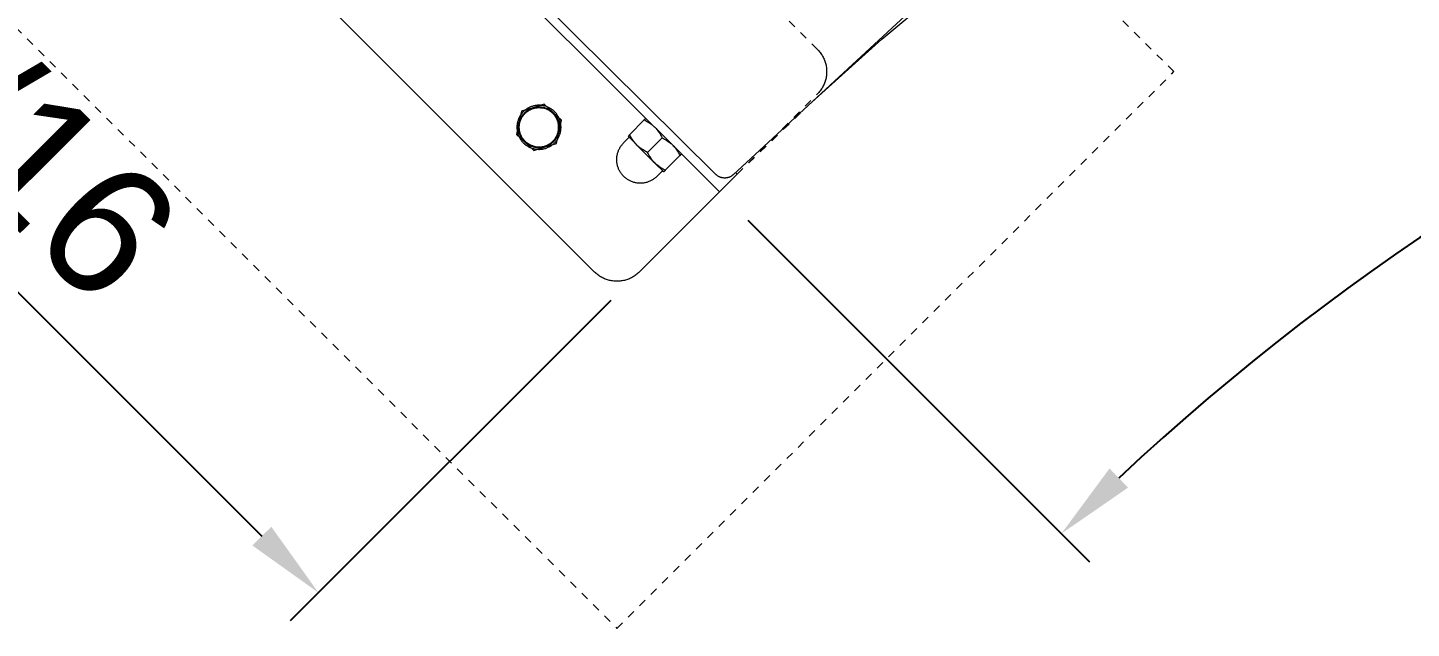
# Model space of a CAD drawing. Header units: inches. Extents: x -14 to 184, y -4 to 134.
# Drawn here: x -0.32 to 16.97, y 49.38 to 56.89 of the extents above; entities that cross this region are included whole.
import ezdxf

# ---------------------------------------------------------------- set-up
doc = ezdxf.new("R2010")
doc.units = ezdxf.units.IN
doc.linetypes.add('HIDDEN', pattern=[1.905, 1.27, -0.635])
for name, color, linetype, lineweight in [('ZANO_R', 7, 'Continuous', 0), ('ZANO_R_przerywana', 250, 'HIDDEN', 0), ('ZANO_W', 1, 'Continuous', 0)]:
    doc.layers.add(name, color=color, linetype=linetype, lineweight=lineweight)
doc.styles.get("Standard").update_dxf_attribs({"font": 'arial.ttf'})
doc.dimstyles.new('amerykanie', dxfattribs={"dimtxt": 50, "dimasz": 50, "dimexe": 0.5, "dimexo": 0.5, "dimgap": 1, "dimtad": 1, "dimdec": 0, "dimzin": 0, "dimlunit": 5, "dimtxsty": 'Standard', "dimcen": 0.09, "dimclrd": 1, "dimclre": 1, "dimclrt": 1, "dimazin": 0, "dimtfac": 1, "dimtdec": 0, "dimtmove": 0, "dimatfit": 3, "dimfxl": 1, "dimtzin": 0, "dimarcsym": 1})

# ---------------------------------------------------------------- blocks, each defined once
blk = doc.blocks.new('*D386')
at = {"layer": 'ZANO_W', "color": 1, "lineweight": -2}
for p, q in [((-5.559, 66.005), (-9.568, 61.996)), ((-8.507, 61.643), (2.606, 50.529)), ((6.968, 53.477), (2.96, 49.469))]:
    blk.add_line(p, q, dxfattribs=at)
at = {"layer": 'ZANO_W', "color": 1}
for points in [[(-8.389, 61.761), (-8.625, 61.525), (-9.214, 62.35)], [(2.488, 50.412), (2.724, 50.647), (3.313, 49.822)]]:
    blk.add_solid(points, dxfattribs=at)
at = {"layer": 'ZANO_W', "color": 1, "insert": (-2.003, 57.034), "char_height": 1.625, "attachment_point": 5, "rotation": 315}
blk.add_mtext('17 11/16', dxfattribs=at)
blk = doc.blocks.new('*D387')
at = {"layer": 'ZANO_W', "color": 1, "lineweight": -2}
for p, q in [((8.677, 54.479), (12.95, 50.207)), ((59.639, 54.479), (55.366, 50.207))]:
    blk.add_line(p, q, dxfattribs=at)
blk.add_arc((34.158, 28.998), 30.493, 46.8791, 133.1209, dxfattribs=at)
at = {"layer": 'ZANO_W', "color": 1}
for points in [[(13.199, 51.375), (13.431, 51.136), (12.597, 50.56)], [(54.885, 51.136), (55.117, 51.375), (55.72, 50.56)]]:
    blk.add_solid(points, dxfattribs=at)
at = {"layer": 'ZANO_W', "color": 1, "insert": (34.158, 60.831), "char_height": 1.625, "attachment_point": 5}
blk.add_mtext("90%%d0'", dxfattribs=at)

msp = doc.modelspace()

# ---------------------------------------------------------------- linework, layer by layer
at = {"layer": 'ZANO_R'}
for p, q in [((-4.09071, 67.31441), (8.27941, 55.05177)), ((8.04544, 55.11125), (-3.92527, 67.08196)), ((-5.20586, 65.80137), (6.76485, 53.83067)), ((10.35405, 56.74368), (11.29998, 57.54046)), ((8.49718, 55.04797), (10.64642, 57.03471)), ((9.43588, 55.91506), (10.35405, 56.74368)), ((9.54874, 56.61455), (9.55808, 56.60488)), ((9.55808, 56.60488), (9.56709, 56.5949)), ((9.56709, 56.5949), (9.57575, 56.58462)), ((9.57575, 56.58462), (9.58405, 56.57405)), ((9.58405, 56.57405), (9.59199, 56.5632)), ((9.59199, 56.5632), (9.59955, 56.55209)), ((9.59955, 56.55209), (9.60673, 56.54072)), ((9.60673, 56.54072), (9.61352, 56.52912)), ((9.61352, 56.52912), (9.61991, 56.51729)), ((5.99283, 55.88454), (5.85176, 55.84063)), ((5.89163, 55.85122), (5.88441, 55.84494)), ((5.89906, 55.85725), (5.89163, 55.85122)), ((5.9067, 55.86301), (5.89906, 55.85725)), ((5.91453, 55.8685), (5.9067, 55.86301)), ((5.92255, 55.87372), (5.91453, 55.8685)), ((5.91615, 55.84552), (5.92317, 55.85056)), ((5.93074, 55.87866), (5.92255, 55.87372)), ((5.92317, 55.85056), (5.93036, 55.85536)), ((5.93036, 55.85536), (5.93771, 55.85992)), ((5.9391, 55.88331), (5.93074, 55.87866)), ((5.93744, 55.84821), (5.94462, 55.85257)), ((5.93771, 55.85992), (5.9452, 55.86423)), ((5.94762, 55.88767), (5.9391, 55.88331)), ((5.94462, 55.85257), (5.95194, 55.85669)), ((5.9452, 55.86423), (5.95284, 55.86827)), ((5.95628, 55.89173), (5.94762, 55.88767)), ((5.95194, 55.85669), (5.9594, 55.86056)), ((5.95284, 55.86827), (5.96061, 55.87206)), ((5.96508, 55.89548), (5.95628, 55.89173)), ((5.9594, 55.86056), (5.96699, 55.86417)), ((5.96061, 55.87206), (5.9685, 55.87559)), ((5.974, 55.89893), (5.96508, 55.89548)), ((5.96699, 55.86417), (5.97469, 55.86751)), ((5.9685, 55.87559), (5.97651, 55.87884)), ((5.98304, 55.90207), (5.974, 55.89893)), ((5.97469, 55.86751), (5.98251, 55.8706)), ((5.97651, 55.87884), (5.98462, 55.88183)), ((5.98251, 55.8706), (5.99043, 55.87341)), ((5.99218, 55.90489), (5.98304, 55.90207)), ((5.98462, 55.88183), (5.99283, 55.88454)), ((5.99043, 55.87341), (5.99843, 55.87595)), ((6.00141, 55.9074), (5.99218, 55.90489)), ((6.1339, 55.92844), (5.99283, 55.88454)), ((5.99283, 55.88454), (6.00113, 55.88696)), ((5.99843, 55.87595), (6.00653, 55.87822)), ((6.00113, 55.88696), (6.0095, 55.88911)), ((6.01072, 55.90958), (6.00141, 55.9074)), ((6.00653, 55.87822), (6.01469, 55.88021)), ((6.0095, 55.88911), (6.01794, 55.89098)), ((6.02011, 55.91143), (6.01072, 55.90958)), ((6.01469, 55.88021), (6.02291, 55.88192)), ((6.01794, 55.89098), (6.02644, 55.89255)), ((6.02955, 55.91296), (6.02011, 55.91143)), ((6.02291, 55.88192), (6.03119, 55.88335)), ((6.02644, 55.89255), (6.03499, 55.89384)), ((6.03904, 55.91416), (6.02955, 55.91296)), ((6.03119, 55.88335), (6.03952, 55.8845)), ((6.03499, 55.89384), (6.04357, 55.89484)), ((6.04857, 55.91503), (6.03904, 55.91416)), ((6.03952, 55.8845), (6.04788, 55.88536)), ((6.04357, 55.89484), (6.05219, 55.89555)), ((6.04788, 55.88536), (6.05626, 55.88593)), ((6.05812, 55.91557), (6.04857, 55.91503)), ((6.05219, 55.89555), (6.06082, 55.89597)), ((6.05626, 55.88593), (6.06466, 55.88622)), ((6.06768, 55.91578), (6.05812, 55.91557)), ((6.06082, 55.89597), (6.06947, 55.8961)), ((6.06466, 55.88622), (6.07306, 55.88622)), ((6.07725, 55.91565), (6.06768, 55.91578)), ((6.06947, 55.8961), (6.07811, 55.89593)), ((6.07306, 55.88622), (6.08145, 55.88593)), ((6.08681, 55.9152), (6.07725, 55.91565)), ((6.07811, 55.89593), (6.08674, 55.89547)), ((6.08145, 55.88593), (6.08984, 55.88536)), ((6.08674, 55.89547), (6.09535, 55.89472)), ((6.09634, 55.91441), (6.08681, 55.9152)), ((6.08984, 55.88536), (6.0982, 55.8845)), ((6.09535, 55.89472), (6.10393, 55.89368)), ((6.10584, 55.91329), (6.09634, 55.91441)), ((6.0982, 55.8845), (6.10652, 55.88336)), ((6.10393, 55.89368), (6.11248, 55.89236)), ((6.1153, 55.91185), (6.10584, 55.91329)), ((6.10652, 55.88336), (6.1148, 55.88193)), ((6.11248, 55.89236), (6.12097, 55.89074)), ((6.1148, 55.88193), (6.12303, 55.88022)), ((6.1247, 55.91007), (6.1153, 55.91185)), ((6.12097, 55.89074), (6.1294, 55.88884)), ((6.13119, 55.87823), (6.12303, 55.88022)), ((6.13403, 55.90797), (6.1247, 55.91007)), ((6.1294, 55.88884), (6.13776, 55.88665)), ((6.13928, 55.87597), (6.13119, 55.87823)), ((6.24246, 55.82822), (6.1339, 55.92844)), ((6.14328, 55.90555), (6.13403, 55.90797)), ((6.13776, 55.88665), (6.14605, 55.88418)), ((6.14729, 55.87343), (6.13928, 55.87597)), ((6.15245, 55.90281), (6.14328, 55.90555)), ((6.14605, 55.88418), (6.15424, 55.88144)), ((6.15521, 55.87061), (6.14729, 55.87343)), ((6.16151, 55.89975), (6.15245, 55.90281)), ((6.15424, 55.88144), (6.16234, 55.87842)), ((6.16302, 55.86753), (6.15521, 55.87061)), ((6.17047, 55.89638), (6.16151, 55.89975)), ((6.16234, 55.87842), (6.17034, 55.87513)), ((6.17073, 55.86419), (6.16302, 55.86753)), ((6.17034, 55.87513), (6.17821, 55.87157)), ((6.1793, 55.8927), (6.17047, 55.89638)), ((6.17832, 55.86058), (6.17073, 55.86419)), ((6.17821, 55.87157), (6.18597, 55.86774)), ((6.18578, 55.85671), (6.17832, 55.86058)), ((6.18799, 55.88871), (6.1793, 55.8927)), ((6.1931, 55.8526), (6.18578, 55.85671)), ((6.18597, 55.86774), (6.19358, 55.86366)), ((6.19655, 55.88443), (6.18799, 55.88871)), ((6.20028, 55.84823), (6.1931, 55.8526)), ((6.19358, 55.86366), (6.20106, 55.85932)), ((6.20495, 55.87985), (6.19655, 55.88443)), ((6.20106, 55.85932), (6.20839, 55.85473)), ((6.21318, 55.87498), (6.20495, 55.87985)), ((6.20839, 55.85473), (6.21555, 55.84989)), ((6.22124, 55.86983), (6.21318, 55.87498)), ((6.22912, 55.86441), (6.22124, 55.86983)), ((6.23681, 55.85871), (6.22912, 55.86441)), ((6.24429, 55.85275), (6.23681, 55.85871)), ((6.25156, 55.84653), (6.24429, 55.85275)), ((5.81925, 55.6965), (5.78674, 55.55238)), ((5.79611, 55.67952), (5.79491, 55.67003)), ((5.79764, 55.68896), (5.79611, 55.67952)), ((5.7995, 55.69835), (5.79764, 55.68896)), ((5.80168, 55.70766), (5.7995, 55.69835)), ((5.80418, 55.71689), (5.80168, 55.70766)), ((5.807, 55.72604), (5.80418, 55.71689)), ((5.81014, 55.73507), (5.807, 55.72604)), ((5.81359, 55.744), (5.81014, 55.73507)), ((5.81734, 55.75279), (5.81359, 55.744)), ((5.81483, 55.67096), (5.81602, 55.67952)), ((5.81602, 55.67952), (5.81749, 55.68804)), ((5.8214, 55.76146), (5.81734, 55.75279)), ((5.81749, 55.68804), (5.81925, 55.6965)), ((5.85176, 55.84063), (5.81925, 55.6965)), ((5.81925, 55.6965), (5.82129, 55.7049)), ((5.82129, 55.7049), (5.82362, 55.71323)), ((5.82576, 55.76997), (5.8214, 55.76146)), ((5.82362, 55.71323), (5.82622, 55.72147)), ((5.82457, 55.66951), (5.82571, 55.67783)), ((5.82571, 55.67783), (5.82714, 55.68611)), ((5.83041, 55.77833), (5.82576, 55.76997)), ((5.82622, 55.72147), (5.82911, 55.72962)), ((5.82714, 55.68611), (5.82885, 55.69434)), ((5.82885, 55.69434), (5.83084, 55.7025)), ((5.82911, 55.72962), (5.83227, 55.73767)), ((5.83535, 55.78652), (5.83041, 55.77833)), ((5.83084, 55.7025), (5.8331, 55.71059)), ((5.83227, 55.73767), (5.83569, 55.7456)), ((5.8331, 55.71059), (5.83564, 55.7186)), ((5.84057, 55.79454), (5.83535, 55.78652)), ((5.83564, 55.7186), (5.83846, 55.72652)), ((5.83569, 55.7456), (5.83939, 55.75342)), ((5.83846, 55.72652), (5.84154, 55.73433)), ((5.83939, 55.75342), (5.84334, 55.7611)), ((5.84606, 55.80237), (5.84057, 55.79454)), ((5.84154, 55.73433), (5.84489, 55.74204)), ((5.84334, 55.7611), (5.84755, 55.76865)), ((5.84489, 55.74204), (5.84849, 55.74963)), ((5.85183, 55.81001), (5.84606, 55.80237)), ((5.84755, 55.76865), (5.85202, 55.77605)), ((5.84849, 55.74963), (5.85236, 55.75709)), ((5.85785, 55.81744), (5.85183, 55.81001)), ((5.85202, 55.77605), (5.85673, 55.7833)), ((5.85236, 55.75709), (5.85647, 55.76441)), ((5.85647, 55.76441), (5.86084, 55.77159)), ((5.85673, 55.7833), (5.86168, 55.79038)), ((5.86413, 55.82466), (5.85785, 55.81744)), ((5.86084, 55.77159), (5.86545, 55.77862)), ((5.86168, 55.79038), (5.86688, 55.7973)), ((5.87066, 55.83165), (5.86413, 55.82466)), ((5.86545, 55.77862), (5.87029, 55.78548)), ((5.86688, 55.7973), (5.8723, 55.80403)), ((5.87029, 55.78548), (5.87537, 55.79218)), ((5.87742, 55.83842), (5.87066, 55.83165)), ((5.8723, 55.80403), (5.87794, 55.81057)), ((5.87537, 55.79218), (5.88067, 55.7987)), ((5.88441, 55.84494), (5.87742, 55.83842)), ((5.87794, 55.81057), (5.88381, 55.81693)), ((5.88067, 55.7987), (5.88619, 55.80503)), ((5.88381, 55.81693), (5.88988, 55.82308)), ((5.88619, 55.80503), (5.89193, 55.81117)), ((5.88988, 55.82308), (5.89616, 55.82902)), ((5.89193, 55.81117), (5.89787, 55.81711)), ((5.89616, 55.82902), (5.90264, 55.83474)), ((5.89787, 55.81711), (5.90401, 55.82285)), ((5.90264, 55.83474), (5.9093, 55.84025)), ((5.90401, 55.82285), (5.91034, 55.82837)), ((5.9093, 55.84025), (5.91615, 55.84552)), ((5.91034, 55.82837), (5.91686, 55.83367)), ((5.91686, 55.83367), (5.92355, 55.83875)), ((5.92355, 55.83875), (5.93041, 55.8436)), ((5.93041, 55.8436), (5.93744, 55.84821)), ((6.20731, 55.84362), (6.20028, 55.84823)), ((6.21417, 55.83878), (6.20731, 55.84362)), ((6.22087, 55.8337), (6.21417, 55.83878)), ((6.21555, 55.84989), (6.22255, 55.84482)), ((6.22739, 55.8284), (6.22087, 55.8337)), ((6.22255, 55.84482), (6.22937, 55.83951)), ((6.23372, 55.82288), (6.22739, 55.8284)), ((6.22937, 55.83951), (6.23601, 55.83398)), ((6.23986, 55.81715), (6.23372, 55.82288)), ((6.23601, 55.83398), (6.24246, 55.82822)), ((6.2458, 55.81121), (6.23986, 55.81715)), ((6.35102, 55.72801), (6.24246, 55.82822)), ((6.24246, 55.82822), (6.24872, 55.82225)), ((6.25154, 55.80507), (6.2458, 55.81121)), ((6.24872, 55.82225), (6.25476, 55.81608)), ((6.25706, 55.79873), (6.25154, 55.80507)), ((6.25861, 55.84007), (6.25156, 55.84653)), ((6.25476, 55.81608), (6.2606, 55.8097)), ((6.26236, 55.79222), (6.25706, 55.79873)), ((6.26544, 55.83336), (6.25861, 55.84007)), ((6.2606, 55.8097), (6.26621, 55.80313)), ((6.26744, 55.78552), (6.26236, 55.79222)), ((6.27202, 55.82643), (6.26544, 55.83336)), ((6.26621, 55.80313), (6.2716, 55.79637)), ((6.27229, 55.77866), (6.26744, 55.78552)), ((6.2716, 55.79637), (6.27676, 55.78943)), ((6.27836, 55.81926), (6.27202, 55.82643)), ((6.2769, 55.77163), (6.27229, 55.77866)), ((6.27676, 55.78943), (6.28168, 55.78233)), ((6.28126, 55.76445), (6.2769, 55.77163)), ((6.28445, 55.81189), (6.27836, 55.81926)), ((6.28538, 55.75713), (6.28126, 55.76445)), ((6.28168, 55.78233), (6.28636, 55.77506)), ((6.29028, 55.8043), (6.28445, 55.81189)), ((6.28925, 55.74967), (6.28538, 55.75713)), ((6.28636, 55.77506), (6.29079, 55.76764)), ((6.29286, 55.74208), (6.28925, 55.74967)), ((6.29584, 55.79652), (6.29028, 55.8043)), ((6.29079, 55.76764), (6.29497, 55.76007)), ((6.2962, 55.73438), (6.29286, 55.74208)), ((6.29497, 55.76007), (6.29889, 55.75236)), ((6.30113, 55.78855), (6.29584, 55.79652)), ((6.29929, 55.72656), (6.2962, 55.73438)), ((6.29889, 55.75236), (6.30255, 55.74453)), ((6.3021, 55.71864), (6.29929, 55.72656)), ((6.30614, 55.7804), (6.30113, 55.78855)), ((6.30464, 55.71064), (6.3021, 55.71864)), ((6.30255, 55.74453), (6.30594, 55.73658)), ((6.30691, 55.70255), (6.30464, 55.71064)), ((6.30594, 55.73658), (6.30906, 55.72852)), ((6.31086, 55.77208), (6.30614, 55.7804)), ((6.3089, 55.69438), (6.30691, 55.70255)), ((6.31061, 55.68616), (6.3089, 55.69438)), ((6.30906, 55.72852), (6.31191, 55.72036)), ((6.31204, 55.67788), (6.31061, 55.68616)), ((6.3153, 55.7636), (6.31086, 55.77208)), ((6.31191, 55.72036), (6.31447, 55.7121)), ((6.31319, 55.66955), (6.31204, 55.67788)), ((6.31447, 55.7121), (6.31676, 55.70377)), ((6.31943, 55.75497), (6.3153, 55.7636)), ((6.31676, 55.70377), (6.31877, 55.69536)), ((6.31851, 55.58388), (6.35102, 55.72801)), ((6.31877, 55.69536), (6.32049, 55.68689)), ((6.32326, 55.74621), (6.31943, 55.75497)), ((6.32049, 55.68689), (6.32192, 55.67836)), ((6.32192, 55.67836), (6.32307, 55.6698)), ((6.32679, 55.73731), (6.32326, 55.74621)), ((6.33, 55.72831), (6.32679, 55.73731)), ((6.33291, 55.71919), (6.33, 55.72831)), ((6.33549, 55.70998), (6.33291, 55.71919)), ((6.33775, 55.70068), (6.33549, 55.70998)), ((6.33969, 55.69131), (6.33775, 55.70068)), ((6.3413, 55.68189), (6.33969, 55.69131)), ((6.34258, 55.67241), (6.3413, 55.68189)), ((7.38525, 55.73166), (7.20233, 55.54873)), ((7.39528, 55.74168), (7.38525, 55.73166)), ((7.38525, 55.73166), (7.39924, 55.72469)), ((7.39685, 55.74325), (7.39528, 55.74168)), ((7.39693, 55.74333), (7.39685, 55.74325)), ((7.39836, 55.74476), (7.39693, 55.74333)), ((7.39844, 55.74485), (7.39836, 55.74476)), ((7.39974, 55.74614), (7.39844, 55.74485)), ((7.39924, 55.72469), (7.41299, 55.71729)), ((7.39982, 55.74622), (7.39974, 55.74614)), ((7.39991, 55.74631), (7.39982, 55.74622)), ((7.40418, 55.75059), (7.40414, 55.75056)), ((7.4048, 55.7512), (7.40463, 55.75104)), ((7.40515, 55.75155), (7.40486, 55.75126)), ((7.41299, 55.71729), (7.42651, 55.70945)), ((7.42651, 55.70945), (7.43977, 55.7012)), ((7.43977, 55.7012), (7.45277, 55.69254)), ((7.45277, 55.69254), (7.46549, 55.68347)), ((7.46549, 55.68347), (7.47791, 55.674)), ((5.78674, 55.55238), (5.8953, 55.45216)), ((5.7935, 55.65095), (5.79329, 55.64139)), ((5.79329, 55.64139), (5.79342, 55.63182)), ((5.79342, 55.63182), (5.79387, 55.62227)), ((5.79404, 55.6605), (5.7935, 55.65095)), ((5.79387, 55.62227), (5.79466, 55.61273)), ((5.79491, 55.67003), (5.79404, 55.6605)), ((5.79466, 55.61273), (5.79578, 55.60323)), ((5.79578, 55.60323), (5.79723, 55.59378)), ((5.79723, 55.59378), (5.799, 55.58438)), ((5.799, 55.58438), (5.8011, 55.57504)), ((5.8011, 55.57504), (5.80352, 55.56579)), ((5.80352, 55.56579), (5.80627, 55.55662)), ((5.80627, 55.55662), (5.80932, 55.54756)), ((5.80932, 55.54756), (5.8127, 55.53861)), ((5.8127, 55.53861), (5.81638, 55.52978)), ((5.813, 55.63646), (5.81302, 55.6451)), ((5.81327, 55.62782), (5.813, 55.63646)), ((5.81302, 55.6451), (5.81333, 55.65374)), ((5.81384, 55.61919), (5.81327, 55.62782)), ((5.81333, 55.65374), (5.81394, 55.66236)), ((5.81469, 55.61059), (5.81384, 55.61919)), ((5.81394, 55.66236), (5.81483, 55.67096)), ((5.81584, 55.60202), (5.81469, 55.61059)), ((5.81727, 55.59349), (5.81584, 55.60202)), ((5.81638, 55.52978), (5.82036, 55.52108)), ((5.81899, 55.58502), (5.81727, 55.59349)), ((5.821, 55.57662), (5.81899, 55.58502)), ((5.82036, 55.52108), (5.82464, 55.51253)), ((5.82329, 55.56828), (5.821, 55.57662)), ((5.82285, 55.64437), (5.82314, 55.65277)), ((5.82285, 55.63597), (5.82285, 55.64437)), ((5.82314, 55.62757), (5.82285, 55.63597)), ((5.82314, 55.65277), (5.82371, 55.66115)), ((5.82372, 55.61919), (5.82314, 55.62757)), ((5.82586, 55.56003), (5.82329, 55.56828)), ((5.82371, 55.66115), (5.82457, 55.66951)), ((5.82458, 55.61083), (5.82372, 55.61919)), ((5.82572, 55.60251), (5.82458, 55.61083)), ((5.82464, 55.51253), (5.82922, 55.50413)), ((5.82715, 55.59423), (5.82572, 55.60251)), ((5.8287, 55.55186), (5.82586, 55.56003)), ((5.82886, 55.586), (5.82715, 55.59423)), ((5.83182, 55.5438), (5.8287, 55.55186)), ((5.83085, 55.57784), (5.82886, 55.586)), ((5.83312, 55.56975), (5.83085, 55.57784)), ((5.83521, 55.53585), (5.83182, 55.5438)), ((5.83566, 55.56174), (5.83312, 55.56975)), ((5.83887, 55.52802), (5.83521, 55.53585)), ((5.83847, 55.55382), (5.83566, 55.56174)), ((5.84156, 55.54601), (5.83847, 55.55382)), ((5.84279, 55.52031), (5.83887, 55.52802)), ((5.8449, 55.5383), (5.84156, 55.54601)), ((5.84697, 55.51275), (5.84279, 55.52031)), ((5.84851, 55.53071), (5.8449, 55.5383)), ((5.8514, 55.50532), (5.84697, 55.51275)), ((5.85238, 55.52325), (5.84851, 55.53071)), ((5.85608, 55.49806), (5.8514, 55.50532)), ((5.8565, 55.51593), (5.85238, 55.52325)), ((5.86087, 55.50875), (5.8565, 55.51593)), ((5.86547, 55.50172), (5.86087, 55.50875)), ((6.27231, 55.50176), (6.27692, 55.50879)), ((6.27692, 55.50879), (6.28129, 55.51597)), ((6.28129, 55.51597), (6.2854, 55.52329)), ((6.2854, 55.52329), (6.28927, 55.53075)), ((6.29021, 55.51173), (6.28574, 55.50433)), ((6.286, 55.43975), (6.31851, 55.58388)), ((6.28927, 55.53075), (6.29288, 55.53834)), ((6.29442, 55.51928), (6.29021, 55.51173)), ((6.29288, 55.53834), (6.29622, 55.54605)), ((6.29837, 55.52697), (6.29442, 55.51928)), ((6.29622, 55.54605), (6.2993, 55.55387)), ((6.30207, 55.53478), (6.29837, 55.52697)), ((6.2993, 55.55387), (6.30212, 55.56178)), ((6.30549, 55.54272), (6.30207, 55.53478)), ((6.30212, 55.56178), (6.30466, 55.56979)), ((6.30466, 55.56979), (6.30692, 55.57788)), ((6.30492, 55.49793), (6.30971, 55.50621)), ((6.30865, 55.55076), (6.30549, 55.54272)), ((6.30692, 55.57788), (6.30891, 55.58605)), ((6.31154, 55.55891), (6.30865, 55.55076)), ((6.30891, 55.58605), (6.31062, 55.59427)), ((6.30971, 55.50621), (6.31422, 55.51465)), ((6.31062, 55.59427), (6.31205, 55.60255)), ((6.31414, 55.56716), (6.31154, 55.55891)), ((6.31205, 55.60255), (6.31319, 55.61088)), ((6.31405, 55.6612), (6.31319, 55.66955)), ((6.31319, 55.61088), (6.31405, 55.61923)), ((6.31462, 55.65281), (6.31405, 55.6612)), ((6.31405, 55.61923), (6.31462, 55.62762)), ((6.31647, 55.57548), (6.31414, 55.56716)), ((6.31422, 55.51465), (6.31843, 55.52324)), ((6.31491, 55.64442), (6.31462, 55.65281)), ((6.31462, 55.62762), (6.31491, 55.63601)), ((6.31491, 55.63601), (6.31491, 55.64442)), ((6.31851, 55.58388), (6.31647, 55.57548)), ((6.31843, 55.52324), (6.32233, 55.53197)), ((6.32027, 55.59234), (6.31851, 55.58388)), ((6.32175, 55.60086), (6.32027, 55.59234)), ((6.32293, 55.60942), (6.32175, 55.60086)), ((6.32233, 55.53197), (6.32594, 55.54083)), ((6.32382, 55.61802), (6.32293, 55.60942)), ((6.32307, 55.6698), (6.32392, 55.66119)), ((6.32443, 55.62664), (6.32382, 55.61802)), ((6.32392, 55.66119), (6.32449, 55.65257)), ((6.32474, 55.63528), (6.32443, 55.62664)), ((6.32449, 55.65257), (6.32476, 55.64393)), ((6.32476, 55.64393), (6.32474, 55.63528)), ((6.32594, 55.54083), (6.32923, 55.54981)), ((6.32923, 55.54981), (6.33221, 55.55891)), ((6.33221, 55.55891), (6.33487, 55.56809)), ((6.33487, 55.56809), (6.33721, 55.57737)), ((6.33721, 55.57737), (6.33923, 55.58672)), ((6.33923, 55.58672), (6.34093, 55.59613)), ((6.34093, 55.59613), (6.34229, 55.6056)), ((6.34229, 55.6056), (6.34333, 55.61511)), ((6.34353, 55.66289), (6.34258, 55.67241)), ((6.34333, 55.61511), (6.34403, 55.62465)), ((6.34416, 55.65334), (6.34353, 55.66289)), ((6.34403, 55.62465), (6.34441, 55.63421)), ((6.34445, 55.64378), (6.34416, 55.65334)), ((6.34441, 55.63421), (6.34445, 55.64378)), ((7.18939, 55.50796), (7.12676, 55.44532)), ((7.18275, 55.52916), (7.18243, 55.52884)), ((7.29174, 55.41953), (7.18243, 55.52884)), ((7.18317, 55.52958), (7.18279, 55.52919)), ((7.18397, 55.53038), (7.18322, 55.52963)), ((7.18661, 55.53301), (7.18639, 55.5328)), ((7.18767, 55.53407), (7.18661, 55.53301)), ((7.19414, 55.54054), (7.18767, 55.53407)), ((7.18963, 55.5082), (7.18939, 55.50796)), ((7.18986, 55.50846), (7.18963, 55.5082)), ((7.18986, 55.52137), (7.19008, 55.52111)), ((7.19008, 55.50872), (7.18986, 55.50846)), ((7.19008, 55.52111), (7.1903, 55.52084)), ((7.1903, 55.50899), (7.19008, 55.50872)), ((7.1903, 55.52084), (7.1905, 55.52056)), ((7.1905, 55.50927), (7.1903, 55.50899)), ((7.1905, 55.52056), (7.19069, 55.52028)), ((7.19069, 55.50956), (7.1905, 55.50927)), ((7.19069, 55.52028), (7.19087, 55.51999)), ((7.19087, 55.50985), (7.19069, 55.50956)), ((7.19087, 55.51999), (7.19104, 55.51969)), ((7.19104, 55.51014), (7.19087, 55.50985)), ((7.19104, 55.51969), (7.1912, 55.51938)), ((7.1912, 55.51045), (7.19104, 55.51014)), ((7.1912, 55.51938), (7.19135, 55.51908)), ((7.19135, 55.51076), (7.1912, 55.51045)), ((7.19135, 55.51908), (7.19149, 55.51876)), ((7.19149, 55.51107), (7.19135, 55.51076)), ((7.19149, 55.51876), (7.19162, 55.51844)), ((7.19162, 55.51139), (7.19149, 55.51107)), ((7.19162, 55.51844), (7.19174, 55.51812)), ((7.19174, 55.51171), (7.19162, 55.51139)), ((7.19174, 55.51812), (7.19185, 55.51779)), ((7.19185, 55.51204), (7.19174, 55.51171)), ((7.19185, 55.51779), (7.19194, 55.51746)), ((7.19194, 55.51237), (7.19185, 55.51204)), ((7.19194, 55.51746), (7.19202, 55.51713)), ((7.19202, 55.5127), (7.19194, 55.51237)), ((7.19202, 55.51713), (7.1921, 55.51679)), ((7.1921, 55.51304), (7.19202, 55.5127)), ((7.1921, 55.51679), (7.19216, 55.51646)), ((7.19216, 55.51338), (7.1921, 55.51304)), ((7.19216, 55.51646), (7.1922, 55.51612)), ((7.1922, 55.51372), (7.19216, 55.51338)), ((7.1922, 55.51612), (7.19224, 55.51577)), ((7.19224, 55.51406), (7.1922, 55.51372)), ((7.19224, 55.51577), (7.19226, 55.51543)), ((7.19226, 55.5144), (7.19224, 55.51406)), ((7.19226, 55.51543), (7.19228, 55.51509)), ((7.19228, 55.51474), (7.19226, 55.5144)), ((7.19228, 55.51509), (7.19228, 55.51474)), ((7.20233, 55.54873), (7.19414, 55.54054)), ((7.20949, 55.53434), (7.20233, 55.54873)), ((7.21711, 55.5202), (7.20949, 55.53434)), ((7.2252, 55.50632), (7.21711, 55.5202)), ((7.23373, 55.4927), (7.2252, 55.50632)), ((7.42504, 55.32602), (7.60796, 55.50894)), ((7.47791, 55.674), (7.49004, 55.66415)), ((7.49004, 55.66415), (7.50184, 55.65392)), ((7.50184, 55.65392), (7.51333, 55.64333)), ((7.51977, 55.63688), (7.5315, 55.62411)), ((7.5315, 55.62411), (7.54278, 55.61095)), ((7.54278, 55.61095), (7.55359, 55.59739)), ((7.55359, 55.59739), (7.56392, 55.58347)), ((7.56392, 55.58347), (7.57376, 55.5692)), ((7.57376, 55.5692), (7.58309, 55.55459)), ((7.58309, 55.55459), (7.59191, 55.53967)), ((7.59191, 55.53967), (7.60021, 55.52445)), ((7.60021, 55.52445), (7.60796, 55.50894)), ((7.60796, 55.50894), (7.62347, 55.50119)), ((5.82922, 55.50413), (5.83409, 55.49589)), ((5.83409, 55.49589), (5.83924, 55.48783)), ((5.83924, 55.48783), (5.84466, 55.47995)), ((5.84466, 55.47995), (5.85036, 55.47226)), ((5.85036, 55.47226), (5.85632, 55.46478)), ((5.861, 55.49095), (5.85608, 55.49806)), ((5.85632, 55.46478), (5.86254, 55.45751)), ((5.86616, 55.48401), (5.861, 55.49095)), ((5.86254, 55.45751), (5.869, 55.45046)), ((5.87032, 55.49486), (5.86547, 55.50172)), ((5.87155, 55.47726), (5.86616, 55.48401)), ((5.869, 55.45046), (5.87571, 55.44364)), ((5.8754, 55.48817), (5.87032, 55.49486)), ((5.87716, 55.47068), (5.87155, 55.47726)), ((5.8807, 55.48165), (5.8754, 55.48817)), ((5.87571, 55.44364), (5.88264, 55.43705)), ((5.883, 55.46431), (5.87716, 55.47068)), ((5.88622, 55.47532), (5.8807, 55.48165)), ((5.88264, 55.43705), (5.88981, 55.43071)), ((5.88904, 55.45813), (5.883, 55.46431)), ((5.89196, 55.46918), (5.88622, 55.47532)), ((5.8953, 55.45216), (5.88904, 55.45813)), ((5.88981, 55.43071), (5.89719, 55.42462)), ((5.8979, 55.46324), (5.89196, 55.46918)), ((5.8953, 55.45216), (6.00386, 55.35194)), ((5.90175, 55.4464), (5.8953, 55.45216)), ((5.89719, 55.42462), (5.90477, 55.41879)), ((5.90404, 55.4575), (5.8979, 55.46324)), ((5.90839, 55.44087), (5.90175, 55.4464)), ((5.91037, 55.45198), (5.90404, 55.4575)), ((5.90477, 55.41879), (5.91255, 55.41323)), ((5.91521, 55.43556), (5.90839, 55.44087)), ((5.91689, 55.44668), (5.91037, 55.45198)), ((5.91255, 55.41323), (5.92053, 55.40794)), ((5.92221, 55.43049), (5.91521, 55.43556)), ((5.92359, 55.4416), (5.91689, 55.44668)), ((5.92053, 55.40794), (5.92868, 55.40293)), ((5.92938, 55.42565), (5.92221, 55.43049)), ((5.93045, 55.43676), (5.92359, 55.4416)), ((5.92868, 55.40293), (5.93699, 55.39821)), ((5.9367, 55.42107), (5.92938, 55.42565)), ((5.93748, 55.43215), (5.93045, 55.43676)), ((5.94418, 55.41673), (5.9367, 55.42107)), ((5.93699, 55.39821), (5.94547, 55.39378)), ((5.94466, 55.42779), (5.93748, 55.43215)), ((5.9518, 55.41264), (5.94418, 55.41673)), ((5.95198, 55.42367), (5.94466, 55.42779)), ((5.94547, 55.39378), (5.9541, 55.38964)), ((5.95955, 55.40882), (5.9518, 55.41264)), ((5.95944, 55.4198), (5.95198, 55.42367)), ((5.9541, 55.38964), (5.96286, 55.38581)), ((5.96703, 55.4162), (5.95944, 55.4198)), ((5.96742, 55.40526), (5.95955, 55.40882)), ((5.96286, 55.38581), (5.97176, 55.38228)), ((5.97474, 55.41285), (5.96703, 55.4162)), ((5.97542, 55.40196), (5.96742, 55.40526)), ((5.97176, 55.38228), (5.98077, 55.37907)), ((5.98255, 55.40977), (5.97474, 55.41285)), ((5.98352, 55.39894), (5.97542, 55.40196)), ((5.98077, 55.37907), (5.98988, 55.37617)), ((5.99047, 55.40696), (5.98255, 55.40977)), ((5.99171, 55.3962), (5.98352, 55.39894)), ((5.98988, 55.37617), (5.99909, 55.37358)), ((5.99848, 55.40441), (5.99047, 55.40696)), ((6, 55.39373), (5.99171, 55.3962)), ((6.00657, 55.40215), (5.99848, 55.40441)), ((5.99909, 55.37358), (6.00839, 55.37132)), ((6.00836, 55.39154), (6, 55.39373)), ((6.00386, 55.35194), (6.14493, 55.39585)), ((6.01473, 55.40016), (6.00657, 55.40215)), ((6.01679, 55.38964), (6.00836, 55.39154)), ((6.00839, 55.37132), (6.01776, 55.36938)), ((6.01473, 55.40016), (6.02296, 55.39845)), ((6.02528, 55.38803), (6.01679, 55.38964)), ((6.01776, 55.36938), (6.02719, 55.36777)), ((6.02296, 55.39845), (6.03124, 55.39702)), ((6.03383, 55.3867), (6.02528, 55.38803)), ((6.02719, 55.36777), (6.03667, 55.36649)), ((6.03124, 55.39702), (6.03956, 55.39588)), ((6.04241, 55.38566), (6.03383, 55.3867)), ((6.03667, 55.36649), (6.04618, 55.36554)), ((6.03956, 55.39588), (6.04792, 55.39502)), ((6.05102, 55.38491), (6.04241, 55.38566)), ((6.04618, 55.36554), (6.05573, 55.36491)), ((6.04792, 55.39502), (6.05631, 55.39445)), ((6.05965, 55.38445), (6.05102, 55.38491)), ((6.05573, 55.36491), (6.06529, 55.36462)), ((6.05631, 55.39445), (6.0647, 55.39416)), ((6.06829, 55.38429), (6.05965, 55.38445)), ((6.0647, 55.39416), (6.0731, 55.39416)), ((6.06529, 55.36462), (6.07486, 55.36467)), ((6.07694, 55.38441), (6.06829, 55.38429)), ((6.0731, 55.39416), (6.0815, 55.39445)), ((6.07486, 55.36467), (6.08442, 55.36504)), ((6.08557, 55.38483), (6.07694, 55.38441)), ((6.0815, 55.39445), (6.08988, 55.39503)), ((6.08442, 55.36504), (6.09396, 55.36574)), ((6.09419, 55.38554), (6.08557, 55.38483)), ((6.08988, 55.39503), (6.09824, 55.39589)), ((6.09396, 55.36574), (6.10347, 55.36678)), ((6.10277, 55.38654), (6.09419, 55.38554)), ((6.09824, 55.39589), (6.10657, 55.39703)), ((6.11132, 55.38783), (6.10277, 55.38654)), ((6.10347, 55.36678), (6.11294, 55.36814)), ((6.10657, 55.39703), (6.11485, 55.39846)), ((6.11982, 55.38941), (6.11132, 55.38783)), ((6.11294, 55.36814), (6.12235, 55.36984)), ((6.11485, 55.39846), (6.12307, 55.40017)), ((6.12826, 55.39127), (6.11982, 55.38941)), ((6.12235, 55.36984), (6.1317, 55.37186)), ((6.12307, 55.40017), (6.13124, 55.40216)), ((6.13663, 55.39342), (6.12826, 55.39127)), ((6.13124, 55.40216), (6.13933, 55.40443)), ((6.1317, 55.37186), (6.14098, 55.3742)), ((6.14493, 55.39585), (6.13663, 55.39342)), ((6.13933, 55.40443), (6.14733, 55.40697)), ((6.14098, 55.3742), (6.15017, 55.37686)), ((6.14493, 55.39585), (6.286, 55.43975)), ((6.15314, 55.39855), (6.14493, 55.39585)), ((6.14733, 55.40697), (6.15525, 55.40978)), ((6.15017, 55.37686), (6.15926, 55.37984)), ((6.16125, 55.40154), (6.15314, 55.39855)), ((6.15525, 55.40978), (6.16307, 55.41287)), ((6.15926, 55.37984), (6.16824, 55.38313)), ((6.16926, 55.40479), (6.16125, 55.40154)), ((6.16307, 55.41287), (6.17077, 55.41622)), ((6.16824, 55.38313), (6.1771, 55.38674)), ((6.17715, 55.40832), (6.16926, 55.40479)), ((6.17077, 55.41622), (6.17836, 55.41983)), ((6.1771, 55.38674), (6.18583, 55.39065)), ((6.18492, 55.41211), (6.17715, 55.40832)), ((6.17836, 55.41983), (6.18582, 55.42369)), ((6.19256, 55.41616), (6.18492, 55.41211)), ((6.18582, 55.42369), (6.19314, 55.42781)), ((6.18583, 55.39065), (6.19442, 55.39486)), ((6.20005, 55.42046), (6.19256, 55.41616)), ((6.19314, 55.42781), (6.20032, 55.43218)), ((6.19442, 55.39486), (6.20286, 55.39936)), ((6.2074, 55.42502), (6.20005, 55.42046)), ((6.20032, 55.43218), (6.20735, 55.43679)), ((6.20286, 55.39936), (6.21114, 55.40416)), ((6.20735, 55.43679), (6.21421, 55.44163)), ((6.21459, 55.42982), (6.2074, 55.42502)), ((6.21114, 55.40416), (6.21924, 55.40924)), ((6.21421, 55.44163), (6.2209, 55.44671)), ((6.22161, 55.43486), (6.21459, 55.42982)), ((6.21924, 55.40924), (6.22717, 55.41459)), ((6.2209, 55.44671), (6.22742, 55.45201)), ((6.22846, 55.44014), (6.22161, 55.43486)), ((6.22717, 55.41459), (6.2349, 55.42022)), ((6.22742, 55.45201), (6.23375, 55.45753)), ((6.23512, 55.44564), (6.22846, 55.44014)), ((6.23375, 55.45753), (6.23989, 55.46327)), ((6.2349, 55.42022), (6.24244, 55.42612)), ((6.2416, 55.45137), (6.23512, 55.44564)), ((6.23989, 55.46327), (6.24583, 55.46921)), ((6.24788, 55.45731), (6.2416, 55.45137)), ((6.24244, 55.42612), (6.24976, 55.43227)), ((6.24583, 55.46921), (6.25157, 55.47535)), ((6.25395, 55.46346), (6.24788, 55.45731)), ((6.24976, 55.43227), (6.25687, 55.43867)), ((6.25157, 55.47535), (6.25709, 55.48169)), ((6.25982, 55.46981), (6.25395, 55.46346)), ((6.25687, 55.43867), (6.26375, 55.44532)), ((6.25709, 55.48169), (6.26239, 55.4882)), ((6.26546, 55.47635), (6.25982, 55.46981)), ((6.26239, 55.4882), (6.26747, 55.4949)), ((6.26375, 55.44532), (6.2704, 55.4522)), ((6.27088, 55.48309), (6.26546, 55.47635)), ((6.26747, 55.4949), (6.27231, 55.50176)), ((6.2704, 55.4522), (6.2768, 55.45931)), ((6.27608, 55.49), (6.27088, 55.48309)), ((6.28103, 55.49708), (6.27608, 55.49)), ((6.2768, 55.45931), (6.28295, 55.46663)), ((6.28574, 55.50433), (6.28103, 55.49708)), ((6.28295, 55.46663), (6.28885, 55.47417)), ((6.28885, 55.47417), (6.29448, 55.4819)), ((6.29448, 55.4819), (6.29984, 55.48983)), ((6.29984, 55.48983), (6.30492, 55.49793)), ((7.05411, 55.32585), (7.05732, 55.33541)), ((7.05732, 55.33541), (7.06086, 55.34485)), ((7.06086, 55.34485), (7.06472, 55.35417)), ((7.06472, 55.35417), (7.06889, 55.36334)), ((7.06889, 55.36334), (7.07338, 55.37237)), ((7.07338, 55.37237), (7.07817, 55.38125)), ((7.07817, 55.38125), (7.08326, 55.38995)), ((7.08326, 55.38995), (7.08864, 55.39847)), ((7.08864, 55.39847), (7.09432, 55.40681)), ((7.09432, 55.40681), (7.10027, 55.41494)), ((7.10027, 55.41494), (7.1065, 55.42287)), ((7.1065, 55.42287), (7.113, 55.43058)), ((7.113, 55.43058), (7.11975, 55.43807)), ((7.11975, 55.43807), (7.12676, 55.44532)), ((7.2427, 55.47937), (7.23373, 55.4927)), ((7.2521, 55.46634), (7.2427, 55.47937)), ((7.26192, 55.45362), (7.2521, 55.46634)), ((7.27215, 55.44123), (7.26192, 55.45362)), ((7.28278, 55.42918), (7.27215, 55.44123)), ((7.29379, 55.41748), (7.28278, 55.42918)), ((7.30549, 55.40647), (7.29379, 55.41748)), ((7.51383, 55.19744), (7.29646, 55.41481)), ((7.31754, 55.39584), (7.30549, 55.40647)), ((7.32993, 55.38561), (7.31754, 55.39584)), ((7.34265, 55.37579), (7.32993, 55.38561)), ((7.35568, 55.36639), (7.34265, 55.37579)), ((7.36901, 55.35742), (7.35568, 55.36639)), ((7.38263, 55.34889), (7.36901, 55.35742)), ((7.39651, 55.3408), (7.38263, 55.34889)), ((7.41065, 55.33318), (7.39651, 55.3408)), ((7.42504, 55.32602), (7.41065, 55.33318)), ((7.62347, 55.50119), (7.63869, 55.49289)), ((7.63869, 55.49289), (7.65361, 55.48407)), ((7.65361, 55.48407), (7.66822, 55.47474)), ((7.66822, 55.47474), (7.68249, 55.4649)), ((7.68249, 55.4649), (7.69642, 55.45457)), ((7.69642, 55.45457), (7.70997, 55.44376)), ((7.70997, 55.44376), (7.72314, 55.43248)), ((7.72314, 55.43248), (7.7359, 55.42075)), ((7.74235, 55.41431), (7.75294, 55.40282)), ((7.75294, 55.40282), (7.76317, 55.39102)), ((7.76317, 55.39102), (7.77302, 55.37889)), ((7.77302, 55.37889), (7.78249, 55.36647)), ((7.78249, 55.36647), (7.79156, 55.35375)), ((7.79156, 55.35375), (7.80022, 55.34075)), ((7.80022, 55.34075), (7.80847, 55.32749)), ((7.04027, 55.23653), (7.04044, 55.24661)), ((7.04044, 55.22645), (7.04027, 55.23653)), ((7.04044, 55.24661), (7.04096, 55.25668)), ((7.04096, 55.21638), (7.04044, 55.22645)), ((7.04096, 55.25668), (7.04182, 55.26672)), ((7.04182, 55.20633), (7.04096, 55.21638)), ((7.04182, 55.26672), (7.04302, 55.27673)), ((7.04302, 55.19632), (7.04182, 55.20633)), ((7.04302, 55.27673), (7.04457, 55.2867)), ((7.04457, 55.18636), (7.04302, 55.19632)), ((7.04457, 55.2867), (7.04645, 55.2966)), ((7.04645, 55.17645), (7.04457, 55.18636)), ((7.04645, 55.2966), (7.04867, 55.30644)), ((7.04867, 55.16662), (7.04645, 55.17645)), ((7.04867, 55.30644), (7.05122, 55.31619)), ((7.05122, 55.15686), (7.04867, 55.16662)), ((7.05122, 55.31619), (7.05411, 55.32585)), ((7.4322, 55.31163), (7.42504, 55.32602)), ((7.43983, 55.29749), (7.4322, 55.31163)), ((7.44791, 55.28361), (7.43983, 55.29749)), ((7.45644, 55.26999), (7.44791, 55.28361)), ((7.46541, 55.25666), (7.45644, 55.26999)), ((7.47481, 55.24363), (7.46541, 55.25666)), ((7.48463, 55.23091), (7.47481, 55.24363)), ((7.49486, 55.21852), (7.48463, 55.23091)), ((7.50549, 55.20647), (7.49486, 55.21852)), ((7.5165, 55.19477), (7.50549, 55.20647)), ((7.5282, 55.18376), (7.5165, 55.19477)), ((7.62786, 55.08341), (7.51855, 55.19272)), ((7.54025, 55.17313), (7.5282, 55.18376)), ((7.55264, 55.1629), (7.54025, 55.17313)), ((7.56536, 55.15308), (7.55264, 55.1629)), ((7.83068, 55.28623), (7.64775, 55.10331)), ((7.80847, 55.32749), (7.81631, 55.31397)), ((7.81631, 55.31397), (7.82371, 55.30021)), ((7.82371, 55.30021), (7.83068, 55.28623)), ((7.83068, 55.28623), (7.83289, 55.28845)), ((7.8414, 55.29696), (7.83289, 55.28845)), ((7.8414, 55.29696), (7.84227, 55.29783)), ((7.84272, 55.29828), (7.84227, 55.29783)), ((7.84272, 55.29828), (7.84378, 55.29934)), ((7.84404, 55.29959), (7.84378, 55.29934)), ((7.84403, 55.29959), (7.84516, 55.30072)), ((7.84524, 55.3008), (7.84516, 55.30072)), ((7.84524, 55.3008), (7.84639, 55.30195)), ((7.84661, 55.30217), (7.84639, 55.30195)), ((7.84661, 55.30216), (7.84753, 55.30308)), ((7.84958, 55.30512), (7.8498, 55.30535)), ((7.85006, 55.30561), (7.85022, 55.30578)), ((7.85037, 55.30593), (7.85057, 55.30613)), ((7.05411, 55.1472), (7.05122, 55.15686)), ((7.05732, 55.13765), (7.05411, 55.1472)), ((7.06086, 55.1282), (7.05732, 55.13765)), ((7.06472, 55.11889), (7.06086, 55.1282)), ((7.06889, 55.10971), (7.06472, 55.11889)), ((7.07338, 55.10068), (7.06889, 55.10971)), ((7.07817, 55.09181), (7.07338, 55.10068)), ((7.08326, 55.08311), (7.07817, 55.09181)), ((7.08864, 55.07458), (7.08326, 55.08311)), ((7.09432, 55.06625), (7.08864, 55.07458)), ((7.10027, 55.05811), (7.09432, 55.06625)), ((7.1065, 55.05018), (7.10027, 55.05811)), ((7.113, 55.04247), (7.1065, 55.05018)), ((7.11975, 55.03499), (7.113, 55.04247)), ((7.12676, 55.02774), (7.11975, 55.03499)), ((7.13401, 55.02073), (7.12676, 55.02774)), ((7.14149, 55.01397), (7.13401, 55.02073)), ((7.1492, 55.00748), (7.14149, 55.01397)), ((7.15713, 55.00125), (7.1492, 55.00748)), ((7.16527, 54.9953), (7.15713, 55.00125)), ((7.1736, 54.98962), (7.16527, 54.9953)), ((7.18213, 54.98424), (7.1736, 54.98962)), ((7.49749, 54.98962), (7.48897, 54.98424)), ((7.50583, 54.9953), (7.49749, 54.98962)), ((7.51396, 55.00125), (7.50583, 54.9953)), ((7.52189, 55.00748), (7.51396, 55.00125)), ((7.5296, 55.01397), (7.52189, 55.00748)), ((7.53709, 55.02073), (7.5296, 55.01397)), ((7.54434, 55.02774), (7.53709, 55.02073)), ((7.54434, 55.02774), (7.60698, 55.09037)), ((7.57839, 55.14368), (7.56536, 55.15308)), ((7.59172, 55.13471), (7.57839, 55.14368)), ((7.60534, 55.12618), (7.59172, 55.13471)), ((7.61922, 55.11809), (7.60534, 55.12618)), ((7.60698, 55.09037), (7.60722, 55.09061)), ((7.60722, 55.09061), (7.60747, 55.09083)), ((7.60747, 55.09083), (7.60772, 55.09105)), ((7.60772, 55.09105), (7.60799, 55.09126)), ((7.60799, 55.09126), (7.60826, 55.09145)), ((7.60826, 55.09145), (7.60854, 55.09164)), ((7.60854, 55.09164), (7.60882, 55.09182)), ((7.60882, 55.09182), (7.60911, 55.09199)), ((7.60911, 55.09199), (7.60941, 55.09215)), ((7.60941, 55.09215), (7.60971, 55.0923)), ((7.60971, 55.0923), (7.61001, 55.09244)), ((7.61001, 55.09244), (7.61032, 55.09257)), ((7.61032, 55.09257), (7.61064, 55.09269)), ((7.61064, 55.09269), (7.61095, 55.09279)), ((7.61095, 55.09279), (7.61128, 55.09289)), ((7.61128, 55.09289), (7.6116, 55.09298)), ((7.6116, 55.09298), (7.61193, 55.09305)), ((7.61193, 55.09305), (7.61226, 55.09311)), ((7.61226, 55.09311), (7.61259, 55.09316)), ((7.61259, 55.09316), (7.61292, 55.0932)), ((7.61292, 55.0932), (7.61326, 55.09323)), ((7.61326, 55.09323), (7.61359, 55.09325)), ((7.61359, 55.09325), (7.61393, 55.09326)), ((7.61393, 55.09326), (7.61426, 55.09325)), ((7.61426, 55.09325), (7.6146, 55.09323)), ((7.6146, 55.09323), (7.61493, 55.09321)), ((7.61493, 55.09321), (7.61527, 55.09317)), ((7.61527, 55.09317), (7.6156, 55.09312)), ((7.6156, 55.09312), (7.61593, 55.09305)), ((7.61593, 55.09305), (7.61626, 55.09298)), ((7.61626, 55.09298), (7.61658, 55.09289)), ((7.61658, 55.09289), (7.6169, 55.0928)), ((7.6169, 55.0928), (7.61722, 55.09269)), ((7.61722, 55.09269), (7.61754, 55.09257)), ((7.61754, 55.09257), (7.61785, 55.09245)), ((7.61785, 55.09245), (7.61815, 55.09231)), ((7.61815, 55.09231), (7.61845, 55.09216)), ((7.61845, 55.09216), (7.61875, 55.092)), ((7.61875, 55.092), (7.61904, 55.09183)), ((7.61904, 55.09183), (7.61932, 55.09165)), ((7.63336, 55.11047), (7.61922, 55.11809)), ((7.61932, 55.09165), (7.6196, 55.09146)), ((7.6196, 55.09146), (7.61987, 55.09126)), ((7.61987, 55.09126), (7.62014, 55.09106)), ((7.62014, 55.09106), (7.62039, 55.09084)), ((7.62786, 55.08341), (7.62811, 55.08366)), ((7.62821, 55.08377), (7.62837, 55.08392)), ((7.62865, 55.0842), (7.62886, 55.0844)), ((7.62926, 55.0848), (7.6294, 55.08495)), ((7.62998, 55.08553), (7.63058, 55.08613)), ((7.63095, 55.0865), (7.63182, 55.08737)), ((7.63203, 55.08759), (7.63182, 55.08737)), ((7.63203, 55.08759), (7.63309, 55.08865)), ((7.63326, 55.08882), (7.63309, 55.08865)), ((7.63326, 55.08882), (7.63439, 55.08995)), ((7.64775, 55.10331), (7.63336, 55.11047)), ((7.63464, 55.0902), (7.63439, 55.08995)), ((7.63464, 55.0902), (7.6357, 55.09126)), ((7.63615, 55.09171), (7.6357, 55.09126)), ((7.63615, 55.09171), (7.63702, 55.09258)), ((7.63779, 55.09335), (7.63702, 55.09258)), ((7.63779, 55.09335), (7.63835, 55.0939)), ((7.63956, 55.09512), (7.63835, 55.0939)), ((7.63956, 55.09512), (7.63968, 55.09524)), ((7.64145, 55.097), (7.63968, 55.09524)), ((7.64145, 55.097), (7.64236, 55.09792)), ((7.64344, 55.099), (7.64236, 55.09792)), ((7.64344, 55.099), (7.64505, 55.10061)), ((7.64775, 55.10331), (7.64505, 55.10061)), ((8.04544, 55.11125), (8.32383, 54.83286)), ((8.28336, 55.04799), (8.27941, 55.05177)), ((8.28743, 55.04435), (8.28336, 55.04799)), ((8.29163, 55.04086), (8.28743, 55.04435)), ((8.29595, 55.03751), (8.29163, 55.04086)), ((8.30039, 55.03431), (8.29595, 55.03751)), ((8.30493, 55.03127), (8.30039, 55.03431)), ((8.30957, 55.02839), (8.30493, 55.03127)), ((8.31431, 55.02567), (8.30957, 55.02839)), ((8.31914, 55.02311), (8.31431, 55.02567)), ((8.32406, 55.02073), (8.31914, 55.02311)), ((8.32383, 54.83286), (8.54654, 55.05558)), ((8.32906, 55.01852), (8.32406, 55.02073)), ((8.33413, 55.01648), (8.32906, 55.01852)), ((8.33927, 55.01462), (8.33413, 55.01648)), ((8.34447, 55.01294), (8.33927, 55.01462)), ((8.34973, 55.01144), (8.34447, 55.01294)), ((8.35503, 55.01013), (8.34973, 55.01144)), ((8.36038, 55.009), (8.35503, 55.01013)), ((8.36577, 55.00805), (8.36038, 55.009)), ((8.37118, 55.0073), (8.36577, 55.00805)), ((8.37661, 55.00673), (8.37118, 55.0073)), ((8.38207, 55.00635), (8.37661, 55.00673)), ((8.38753, 55.00616), (8.38207, 55.00635)), ((8.39299, 55.00616), (8.38753, 55.00616)), ((8.39846, 55.00635), (8.39299, 55.00616)), ((8.40391, 55.00672), (8.39846, 55.00635)), ((8.40935, 55.00729), (8.40391, 55.00672)), ((8.41476, 55.00805), (8.40935, 55.00729)), ((8.42014, 55.00899), (8.41476, 55.00805)), ((8.42549, 55.01012), (8.42014, 55.00899)), ((8.43079, 55.01143), (8.42549, 55.01012)), ((8.43605, 55.01293), (8.43079, 55.01143)), ((8.44125, 55.01461), (8.43605, 55.01293)), ((8.44639, 55.01647), (8.44125, 55.01461)), ((8.45146, 55.01851), (8.44639, 55.01647)), ((8.45646, 55.02072), (8.45146, 55.01851)), ((8.46138, 55.0231), (8.45646, 55.02072)), ((8.46622, 55.02565), (8.46138, 55.0231)), ((8.47096, 55.02837), (8.46622, 55.02565)), ((8.4756, 55.03125), (8.47096, 55.02837)), ((8.48014, 55.03429), (8.4756, 55.03125)), ((8.48458, 55.03749), (8.48014, 55.03429)), ((8.4889, 55.04084), (8.48458, 55.03749)), ((8.4931, 55.04433), (8.4889, 55.04084)), ((8.49718, 55.04797), (8.4931, 55.04433)), ((8.52678, 55.07534), (8.54654, 55.05558)), ((7.19083, 54.97915), (7.18213, 54.98424)), ((7.1997, 54.97436), (7.19083, 54.97915)), ((7.20873, 54.96987), (7.1997, 54.97436)), ((7.21791, 54.9657), (7.20873, 54.96987)), ((7.22723, 54.96184), (7.21791, 54.9657)), ((7.23667, 54.9583), (7.22723, 54.96184)), ((7.24622, 54.95509), (7.23667, 54.9583)), ((7.25588, 54.9522), (7.24622, 54.95509)), ((7.26564, 54.94965), (7.25588, 54.9522)), ((7.27547, 54.94743), (7.26564, 54.94965)), ((7.28538, 54.94555), (7.27547, 54.94743)), ((7.29534, 54.944), (7.28538, 54.94555)), ((7.30535, 54.9428), (7.29534, 54.944)), ((7.3154, 54.94194), (7.30535, 54.9428)), ((7.32547, 54.94142), (7.3154, 54.94194)), ((7.32163, 53.83067), (8.32383, 54.83286)), ((7.33555, 54.94125), (7.32547, 54.94142)), ((7.34563, 54.94142), (7.33555, 54.94125)), ((7.3557, 54.94194), (7.34563, 54.94142)), ((7.36574, 54.9428), (7.3557, 54.94194)), ((7.37575, 54.944), (7.36574, 54.9428)), ((7.38572, 54.94555), (7.37575, 54.944)), ((7.39562, 54.94743), (7.38572, 54.94555)), ((7.40546, 54.94965), (7.39562, 54.94743)), ((7.41521, 54.9522), (7.40546, 54.94965)), ((7.42487, 54.95509), (7.41521, 54.9522)), ((7.43443, 54.9583), (7.42487, 54.95509)), ((7.44387, 54.96184), (7.43443, 54.9583)), ((7.45319, 54.9657), (7.44387, 54.96184)), ((7.46236, 54.96987), (7.45319, 54.9657)), ((7.47139, 54.97436), (7.46236, 54.96987)), ((7.48027, 54.97915), (7.47139, 54.97436)), ((7.48897, 54.98424), (7.48027, 54.97915)), ((6.77452, 53.82132), (6.76485, 53.83067)), ((6.7845, 53.81232), (6.77452, 53.82132)), ((6.79478, 53.80366), (6.7845, 53.81232)), ((6.80535, 53.79535), (6.79478, 53.80366)), ((6.8162, 53.78741), (6.80535, 53.79535)), ((6.82731, 53.77985), (6.8162, 53.78741)), ((6.83868, 53.77267), (6.82731, 53.77985)), ((7.25917, 53.77985), (7.2478, 53.77267)), ((7.27028, 53.78741), (7.25917, 53.77985)), ((7.28113, 53.79535), (7.27028, 53.78741)), ((7.2917, 53.80366), (7.28113, 53.79535)), ((7.30198, 53.81232), (7.2917, 53.80366)), ((7.31196, 53.82132), (7.30198, 53.81232)), ((7.32163, 53.83067), (7.31196, 53.82132)), ((6.85028, 53.76588), (6.83868, 53.77267)), ((6.86211, 53.75949), (6.85028, 53.76588)), ((6.87415, 53.75351), (6.86211, 53.75949)), ((6.88639, 53.74795), (6.87415, 53.75351)), ((6.89881, 53.7428), (6.88639, 53.74795)), ((6.9114, 53.73809), (6.89881, 53.7428)), ((6.92414, 53.7338), (6.9114, 53.73809)), ((6.93702, 53.72995), (6.92414, 53.7338)), ((6.95003, 53.72655), (6.93702, 53.72995)), ((6.96314, 53.72359), (6.95003, 53.72655)), ((6.97635, 53.72108), (6.96314, 53.72359)), ((6.98963, 53.71902), (6.97635, 53.72108)), ((7.00298, 53.71742), (6.98963, 53.71902)), ((7.01637, 53.71627), (7.00298, 53.71742)), ((7.0298, 53.71558), (7.01637, 53.71627)), ((7.04324, 53.71535), (7.0298, 53.71558)), ((7.05668, 53.71558), (7.04324, 53.71535)), ((7.07011, 53.71627), (7.05668, 53.71558)), ((7.0835, 53.71742), (7.07011, 53.71627)), ((7.09685, 53.71902), (7.0835, 53.71742)), ((7.11013, 53.72108), (7.09685, 53.71902)), ((7.12334, 53.72359), (7.11013, 53.72108)), ((7.13645, 53.72655), (7.12334, 53.72359)), ((7.14946, 53.72995), (7.13645, 53.72655)), ((7.16234, 53.7338), (7.14946, 53.72995)), ((7.17508, 53.73809), (7.16234, 53.7338)), ((7.18767, 53.7428), (7.17508, 53.73809)), ((7.20009, 53.74795), (7.18767, 53.7428)), ((7.21233, 53.75351), (7.20009, 53.74795)), ((7.22437, 53.75949), (7.21233, 53.75351)), ((7.2362, 53.76588), (7.22437, 53.75949)), ((7.2478, 53.77267), (7.2362, 53.76588))]:
    msp.add_line(p, q, dxfattribs=at)
at = {"layer": 'ZANO_R_przerywana', "ltscale": 0.05}
for p, q in [((9.54874, 56.61455), (-2.42197, 68.58526)), ((-9.66007, 66.07976), (7.04324, 49.37645)), ((-9.66007, 66.07976), (7.04324, 49.37645)), ((14.00295, 56.33616), (12.13752, 58.2016)), ((9.61991, 56.51729), (9.62589, 56.50525)), ((9.62589, 56.50525), (9.63146, 56.49301)), ((9.63146, 56.49301), (9.6366, 56.48059)), ((9.6366, 56.48059), (9.64132, 56.46801)), ((9.64132, 56.46801), (9.6456, 56.45526)), ((9.6456, 56.45526), (9.64945, 56.44238)), ((9.64945, 56.44238), (9.65286, 56.42938)), ((9.65286, 56.42938), (9.65581, 56.41626)), ((9.65581, 56.41626), (9.65832, 56.40306)), ((9.65832, 56.40306), (9.66038, 56.38977)), ((9.66038, 56.38977), (9.66199, 56.37642)), ((9.66199, 56.37642), (9.66313, 56.36303)), ((7.04324, 49.37645), (14.00295, 56.33616)), ((9.64132, 56.20432), (9.6366, 56.19173)), ((9.6456, 56.21706), (9.64132, 56.20432)), ((9.64945, 56.22994), (9.6456, 56.21706)), ((9.65286, 56.24295), (9.64945, 56.22994)), ((9.65581, 56.25606), (9.65286, 56.24295)), ((9.65832, 56.26927), (9.65581, 56.25606)), ((9.66038, 56.28255), (9.65832, 56.26927)), ((9.66199, 56.2959), (9.66038, 56.28255)), ((9.66313, 56.3093), (9.66199, 56.2959)), ((9.66313, 56.36303), (9.66382, 56.3496)), ((9.66382, 56.32272), (9.66313, 56.3093)), ((9.66382, 56.3496), (9.66405, 56.33616)), ((9.66405, 56.33616), (9.66382, 56.32272)), ((8.54654, 55.05558), (9.54874, 56.05777)), ((9.55808, 56.06744), (9.54874, 56.05777)), ((9.56709, 56.07742), (9.55808, 56.06744)), ((9.57575, 56.0877), (9.56709, 56.07742)), ((9.58405, 56.09827), (9.57575, 56.0877)), ((9.59199, 56.10912), (9.58405, 56.09827)), ((9.59955, 56.12024), (9.59199, 56.10912)), ((9.60673, 56.1316), (9.59955, 56.12024)), ((9.61352, 56.14321), (9.60673, 56.1316)), ((9.61991, 56.15503), (9.61352, 56.14321)), ((9.62589, 56.16707), (9.61991, 56.15503)), ((9.63146, 56.17931), (9.62589, 56.16707)), ((9.6366, 56.19173), (9.63146, 56.17931)), ((8.54654, 55.05558), (9.43588, 55.91506))]:
    msp.add_line(p, q, dxfattribs=at)

# ---------------------------------------------------------------- dimensions: what is measured, and where the dimension line sits
at = {"layer": 'ZANO_W'}
dim = msp.add_aligned_dim(p1=(-5.20586, 66.35815), p2=(7.32163, 53.83067), distance=-5.66859, dimstyle='amerykanie', override={"dimtxt": 1.625, "dimasz": 1, "dimgap": 0.5, "dimdec": 4, "dimaunit": 1, "dimadec": 1, "dimtdec": 4, "dimtmove": 1, "dimfrac": 2}, dxfattribs=at)
dim.commit()
dim.dimension.update_dxf_attribs({"geometry": '*D386', "text_midpoint": (-2.00274, 57.03378)})
dim = msp.add_angular_dim_2l(base=(42.05041, 58.4522), line1=((59.99275, 54.83286), (60.27113, 55.11125)), line2=((8.04544, 55.11125), (8.32383, 54.83286)), dimstyle='amerykanie', override={"dimtxt": 1.625, "dimasz": 1, "dimgap": 0.5, "dimdec": 4, "dimaunit": 1, "dimadec": 1, "dimtdec": 4, "dimtmove": 1, "dimfrac": 2}, dxfattribs=at)
dim.commit()
dim.dimension.update_dxf_attribs({"geometry": '*D387', "text_midpoint": (34.15829, 60.83143)})

doc.saveas('drawing.dxf')
